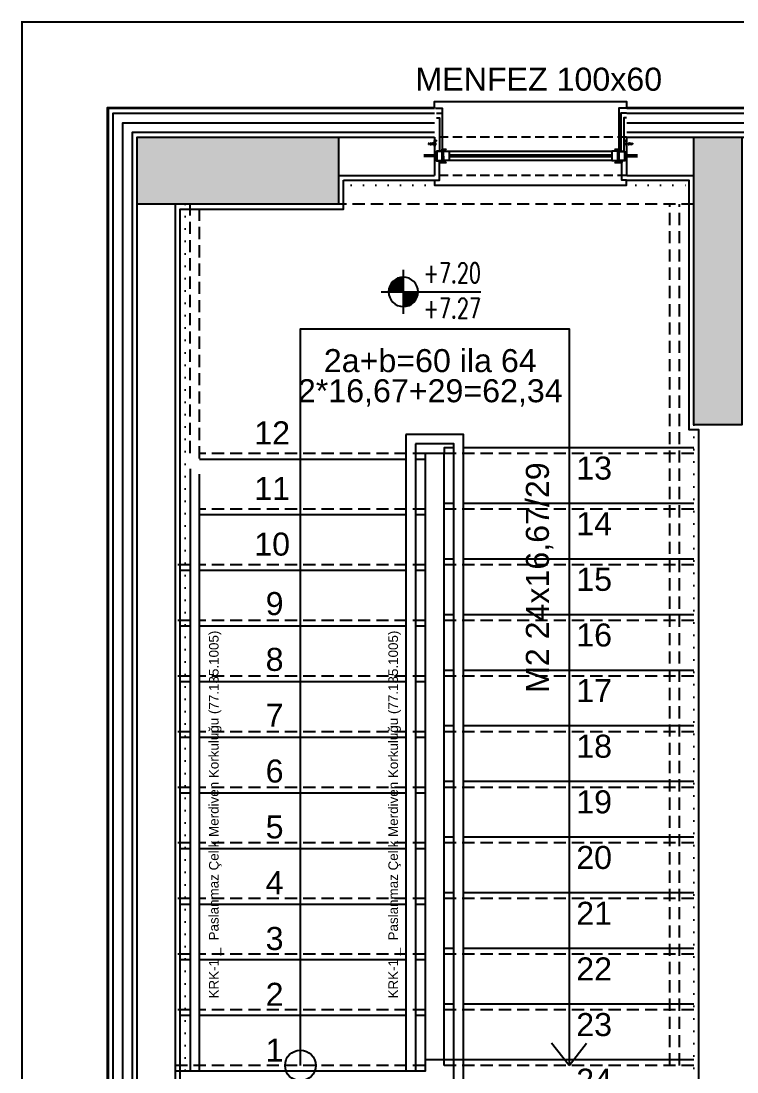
# Model space of a CAD drawing. Header units: inches. Extents: x 21 to 32698, y 13 to 3712.
# Drawn here: x 14981 to 15354, y 2095 to 2643 of the extents above; entities that cross this region are included whole.
import ezdxf
from ezdxf.enums import TextEntityAlignment as Align

# ---------------------------------------------------------------- set-up
doc = ezdxf.new("R2010")
doc.units = ezdxf.units.IN
doc.header["$MEASUREMENT"] = 0
doc.set_wipeout_variables(frame=1)
for name, pattern in [('ACAD_ISO03W100', [30, 12, -18]), ('DOT', [6.35, 0, -6.35]), ('HIDDEN', [9.525, 6.35, -3.175]), ('IMPORT-HIDDEN2', [47.625, 31.75, -15.875])]:
    doc.linetypes.add(name, pattern=pattern)
for name, color, linetype, lineweight in [('Z_MİM_-KM-ALUMINIUM-09', 8, 'Continuous', 25), ('Z_MİM_-KM-BEAM-RAY', 8, 'DOT', 25), ('Z_MİM_-KM-FLOR-HRAL', 8, 'Continuous', 25), ('Z_MİM_-KM-FLOR-LEVL-1', 8, 'Continuous', 25), ('Z_MİM_-KM-GLAZ', 8, 'Continuous', 25), ('Z_MİM_-KM-GLAZ-CURT', 8, 'Continuous', 25), ('Z_MİM_-KM-GLAZ-IDEN', 8, 'Continuous', 25), ('Z_MİM_-KM-IZO-THERMAL', 8, 'Continuous', 25), ('Z_MİM_-KM-IZO-THERMAL-ROCKWOOL', 8, 'BATTING', 25), ('Z_MİM_-KM-PAINT', 8, 'Continuous', 25), ('Z_MİM_-KM-PATTERN-STRC', 8, 'Continuous', 25), ('Z_MİM_-KM-RAY-1', 8, 'IMPORT-HIDDEN2', 25), ('Z_MİM_-KM-ROOF-RAY', 8, 'DOT', 25), ('Z_MİM_-KM-STRC-CONCRETE', 8, 'Continuous', 25), ('Z_MİM_-KM-STRS', 8, 'Continuous', 25), ('Z_MİM_-KM-STRS-ANNO', 8, 'Continuous', 25), ('Z_MİM_-KM-STRS-HID', 8, 'HIDDEN', 25), ('Z_MİM_-KM-STRS-IDEN', 8, 'Continuous', 25), ('Z_MİM_-KM-TEXT', 8, 'Continuous', 25), ('Z_MİM_-KM-WALL', 8, 'Continuous', 25), ('Z_MİM_-KM-WALL-IZO-TERMAL', 8, 'Continuous', 25), ('Z_MİM_-KM-WALL-PLASTER', 8, 'Continuous', 25), ('Z_MİM_1', 8, 'Continuous', 25), ('Z_MİM_Aksesuar', 8, 'Continuous', 25), ('Z_MİM_AUDIT_D_040619093244-1', 8, 'Continuous', 25), ('Z_MİM_CELIK', 8, 'Continuous', 25), ('Z_MİM_MYM_MEMBRAN_', 8, 'HIDDEN', 25), ('Z_MİM_PROFIL', 8, 'Continuous', 25)]:
    doc.layers.add(name, color=color, linetype=linetype, lineweight=lineweight)
doc.layers.add('Z_MİM_-KM-WALL-TERMAL-PATTERN', color=8, linetype='BATTING', lineweight=25, plot=False)
doc.styles.add('Arial', font='arial.ttf', dxfattribs={"height": 100})
doc.styles.add('mahal listesi', font='micross.ttf', dxfattribs={"width": 0.8, "height": 20})
doc.styles.add('STYLE1', font='arial.ttf', dxfattribs={"height": 1})
doc.styles.add('TEXT 1 romans', font='romans.shx', dxfattribs={"width": 0.7})
doc.linetypes.add('BATTING', pattern='A,0.00254,-2.54,[134,ltypeshp.shx,S=2.54,R=0,X=-2.54,Y=0],-5.08,[134,ltypeshp.shx,S=2.54,R=180,X=2.54,Y=0],-2.54', length=10.16254)

# ---------------------------------------------------------------- blocks, each defined once
blk = doc.blocks.new('-KM_Kiriş İzi-2K')
at = {"layer": 'Z_MİM_-KM-BEAM-RAY'}
for p, q in [((-185, 1600), (0, 1600)), ((-185, 1575), (0, 1575)), ((-290, 1565), (-290, 980)), ((-265, 1565), (-265, 980)), ((0, 1450), (0, 1030))]:
    blk.add_line(p, q, dxfattribs=at)
blk = doc.blocks.new('KRK-1')
at = {"layer": 'Z_MİM_-KM-TEXT', "color": 7, "insert": (0, 0), "char_height": 25, "width": 1775.644, "attachment_point": 1, "style": 'mahal listesi'}
blk.add_mtext('\\A1;{\\W1;KRK-1 _  Paslanmaz Çelik Merdiven Korkuluğu (\\A0;77.135.1005\\A1;)}', dxfattribs=at)
blk = doc.blocks.new('KOT-P')
h = blk.add_hatch()
h.set_pattern_fill('ANSI31', color=256, scale=0.2, style=0)
h.set_pattern_definition([(45, (0, 0), (-0.449013, 0.449013), [])])
h.paths.add_polyline_path([(0, 0), (9.6, 0, 0.414214), (0, 9.6)])
h.paths.add_polyline_path([(-9.6, 0, 0.414214), (0, -9.6), (0, 0)])
for p, q in [((0, 14.4), (0, -14.4)), ((-14.4, 0), (50.4, 0))]:
    blk.add_line(p, q)
blk.add_circle((0, 0), 9.6)
at = {"color": 7, "style": 'TEXT 1 romans', "width": 0.7}
for tag, p in [('BKOT', (13.01, 1.49)), ('KKOT', (13.01, -13.67))]:
    blk.add_attdef(tag, p, '', height=12, dxfattribs=at)
blk = doc.blocks.new('-KM_Kolon-2K')
at = {"layer": 'Z_MİM_-KM-PATTERN-STRC'}
for points in [[(-290, 1600), (-185, 1600), (-185, 1565), (-290, 1565)], [(0, 1600), (25, 1600), (25, 1450), (0, 1450)]]:
    blk.add_hatch(color=256, dxfattribs=at).paths.add_polyline_path(points, flags=0)
at = {"layer": 'Z_MİM_-KM-STRC-CONCRETE'}
for points in [[(-290, 1600), (-185, 1600), (-185, 1565), (-290, 1565)], [(0, 1600), (25, 1600), (25, 1450), (0, 1450)]]:
    blk.add_lwpolyline(points, close=True, dxfattribs=at)
blk = doc.blocks.new('-KM-Menfez')
at = {"layer": 'Z_MİM_AUDIT_D_040619093244-1'}
for points in [[(-3.03, -3.18), (-3.11, -3.2)], [(-3.01, -3.62), (-3.11, -3.62)], [(-3.03, -3.88), (-3.11, -3.85)], [(-3, -3.43), (-3.06, -3.62)], [(-2.95, -3.44), (-3.05, -3.43)], [(-3.03, -3.18), (-3.03, -3.33)], [(-3.03, -3.33), (-2.94, -3.33)], [(-3.03, -3.88), (-3.03, -3.72)], [(-3.03, -3.72), (-2.94, -3.72)], [(-2.81, -3.61), (-2.91, -3.61)], [(-2.8, -3.44), (-2.86, -3.61)], [(-2.75, -3.44), (-2.85, -3.44)], [(-2.78, -3.23), (-2.83, -3.31)], [(-2.78, -3.83), (-2.83, -3.74)], [(102.75, -3.44), (102.85, -3.44)], [(102.78, -3.23), (102.83, -3.31)], [(102.78, -3.83), (102.83, -3.74)], [(102.8, -3.44), (102.86, -3.61)], [(102.81, -3.61), (102.91, -3.61)], [(103.03, -3.33), (102.94, -3.33)], [(103.03, -3.72), (102.94, -3.72)], [(102.95, -3.44), (103.05, -3.43)], [(103, -3.43), (103.06, -3.62)], [(103.01, -3.62), (103.11, -3.62)], [(103.03, -3.18), (103.03, -3.33)], [(103.03, -3.18), (103.11, -3.2)], [(103.03, -3.88), (103.03, -3.72)], [(103.03, -3.88), (103.11, -3.85)]]:
    blk.add_lwpolyline(points, dxfattribs=at)
at = {"layer": 'Z_MİM_-KM-GLAZ-IDEN', "color": 7, "linetype": 'Continuous', "ltscale": 2, "style": 'STYLE1'}
blk.add_text('MENFEZ 100x60', height=12, dxfattribs=at).set_placement((54.25, 24.18), align=Align.CENTER)
blk.add_wipeout([(100, -25), (100, 16.5), (0, 16.5), (0, -25)])
h = blk.add_hatch()
h.set_pattern_fill('EARTH', color=256, scale=0.03, angle=-90)
h.set_pattern_definition([(270, (-66259.43566, 147327.28475), (0.1905, -0.1905), [0.1905, -0.1905]), (270, (-66259.36422, 147327.28475), (0.1905, -0.1905), [0.1905, -0.1905]), (270, (-66259.29279, 147327.28475), (0.1905, -0.1905), [0.1905, -0.1905]), (360, (-66259.26897, 147327.26094), (0.1905, 0.1905), [0.1905, -0.1905]), (360, (-66259.26897, 147327.1895), (0.1905, 0.1905), [0.1905, -0.1905]), (360, (-66259.26897, 147327.11806), (0.1905, 0.1905), [0.1905, -0.1905])])
h.paths.add_polyline_path([(4.51, -6.46), (4.51, -6.77), (4, -6.77), (4, -6.37, 0.291534)])
h = blk.add_hatch()
h.set_pattern_fill('EARTH', color=256, scale=0.03, angle=-90)
h.set_pattern_definition([(270, (-66319.43566, 147327.28475), (0.1905, -0.1905), [0.1905, -0.1905]), (270, (-66319.36422, 147327.28475), (0.1905, -0.1905), [0.1905, -0.1905]), (270, (-66319.29279, 147327.28475), (0.1905, -0.1905), [0.1905, -0.1905]), (360, (-66319.26897, 147327.26094), (0.1905, 0.1905), [0.1905, -0.1905]), (360, (-66319.26897, 147327.1895), (0.1905, 0.1905), [0.1905, -0.1905]), (360, (-66319.26897, 147327.11806), (0.1905, 0.1905), [0.1905, -0.1905])])
h.paths.add_polyline_path([(95.49, -6.46), (95.49, -6.77), (96, -6.77), (96, -6.37, -0.291534)])
h = blk.add_hatch()
h.set_pattern_fill('EARTH', color=256, scale=0.03, angle=-90)
h.set_pattern_definition([(270, (-66260.89363, 147327.28475), (0.1905, -0.1905), [0.1905, -0.1905]), (270, (-66260.82219, 147327.28475), (0.1905, -0.1905), [0.1905, -0.1905]), (270, (-66260.75075, 147327.28475), (0.1905, -0.1905), [0.1905, -0.1905]), (360, (-66260.72694, 147327.26094), (0.1905, 0.1905), [0.1905, -0.1905]), (360, (-66260.72694, 147327.1895), (0.1905, 0.1905), [0.1905, -0.1905]), (360, (-66260.72694, 147327.11806), (0.1905, 0.1905), [0.1905, -0.1905])])
h.paths.add_polyline_path([(3.05, -13.24), (3.05, -12.93), (2.54, -12.93), (2.54, -13.33, -0.291534)])
h = blk.add_hatch()
h.set_pattern_fill('EARTH', color=256, scale=0.03, angle=-90)
h.set_pattern_definition([(270, (-66320.89363, 147327.28475), (0.1905, -0.1905), [0.1905, -0.1905]), (270, (-66320.82219, 147327.28475), (0.1905, -0.1905), [0.1905, -0.1905]), (270, (-66320.75075, 147327.28475), (0.1905, -0.1905), [0.1905, -0.1905]), (360, (-66320.72694, 147327.26094), (0.1905, 0.1905), [0.1905, -0.1905]), (360, (-66320.72694, 147327.1895), (0.1905, 0.1905), [0.1905, -0.1905]), (360, (-66320.72694, 147327.11806), (0.1905, 0.1905), [0.1905, -0.1905])])
h.paths.add_polyline_path([(96.95, -13.24), (96.95, -12.93), (97.46, -12.93), (97.46, -13.33, 0.291534)])
at = {"layer": 'Z_MİM_Aksesuar'}
h = blk.add_hatch(dxfattribs=at)
h.set_pattern_fill('ANSI37', color=256, angle=180, style=0)
h.set_pattern_definition([(135, (336.59067, -0.34935), (0.088388348, 0.088388348), []), (45, (336.59067, -0.34935), (0.088388348, -0.088388348), [])])
h.paths.add_polyline_path([(0.87, -1.77), (0, -2.27), (-0.15, -2.27), (-0.15, -1.58)])
h = blk.add_hatch(dxfattribs=at)
h.set_pattern_fill('ANSI37', color=256, angle=180, style=0)
h.set_pattern_definition([(135, (276.59067, -0.34935), (0.08838835, 0.08838835), []), (45, (276.59067, -0.34935), (0.08838835, -0.08838835), [])])
h.paths.add_polyline_path([(99.13, -1.77), (100, -2.27), (100.15, -2.27), (100.15, -1.58)])
at = {"layer": 'Z_MİM_CELIK', "linetype": 'Continuous'}
h = blk.add_hatch(dxfattribs=at)
h.set_pattern_fill('ANSI31', color=256, style=0)
h.set_pattern_definition([(45, (9326.51327, -13494.84769), (-0.08838834765, 0.08838834765), [])])
h.paths.add_polyline_path([(1.15, -7.5), (1.15, -12.2), (3.85, -12.2), (3.85, -7.5)], flags=16)
h.paths.add_polyline_path([(1, -7.35), (1, -12.35), (4, -12.35), (4, -7.35)])
h = blk.add_hatch(dxfattribs=at)
h.set_pattern_fill('ANSI31', color=256, style=0)
h.set_pattern_definition([(45, (9349.53063, -13494.84769), (-0.08838834765, 0.08838834765), [])])
h.paths.add_polyline_path([(98.88, -7.5), (98.88, -12.2), (96.18, -12.2), (96.18, -7.5)], flags=16)
h.paths.add_polyline_path([(99.03, -7.35), (99.03, -12.35), (96.03, -12.35), (96.03, -7.35)])
at = {"layer": 'Z_MİM_PROFIL'}
h = blk.add_hatch(dxfattribs=at)
h.set_pattern_fill('ANSI37', color=256, scale=0.2, style=0)
h.set_pattern_definition([(315, (2686.23092, 9681.967574), (-0.01767766953, -0.01767766953), []), (225, (2686.23092, 9681.967574), (-0.01767766953, 0.01767766953), [])])
h.paths.add_polyline_path([(0, -2.27), (0.87, -1.77), (0.92, -1.86), (0.1, -2.33), (0.1, -4.72), (0, -4.72)])
h = blk.add_hatch(dxfattribs=at)
h.set_pattern_fill('ANSI37', color=256, scale=0.2, style=0)
h.set_pattern_definition([(315, (2626.23092, 9681.967574), (-0.01767766953, -0.01767766953), []), (225, (2626.23092, 9681.967574), (-0.01767766953, 0.01767766953), [])])
h.paths.add_polyline_path([(100, -2.27), (99.13, -1.77), (99.08, -1.86), (99.9, -2.33), (99.9, -4.72), (100, -4.72)])
for points in [[(6.06, -13.18), (6.06, -13.3), (3.06, -13.3), (3.06, -12.9), (3.18, -12.9), (3.18, -13.18), (4.5, -13.18), (4.5, -9.92), (4.62, -9.92), (4.62, -13.18)], [(6.06, -6.52), (6.06, -6.4), (4.51, -6.4), (4.51, -6.8), (4.63, -6.8), (4.63, -6.52), (4.5, -6.52), (4.5, -9.78), (4.62, -9.78), (4.62, -6.52)], [(93.94, -6.52), (93.94, -6.4), (95.49, -6.4), (95.49, -6.8), (95.37, -6.8), (95.37, -6.52), (95.5, -6.52), (95.5, -9.78), (95.38, -9.78), (95.38, -6.52)], [(93.94, -13.18), (93.94, -13.3), (96.94, -13.3), (96.94, -12.9), (96.82, -12.9), (96.82, -13.18), (95.5, -13.18), (95.5, -9.92), (95.38, -9.92), (95.38, -13.18)]]:
    blk.add_hatch(color=256, dxfattribs=at).paths.add_polyline_path(points)
for points in [[(100, 0), (100, -20)], [(4.51, -6.77), (4, -6.77)], [(4.51, -6.46), (4.51, -6.77)], [(95.49, -6.46), (95.49, -6.77)], [(95.49, -6.77), (96, -6.77)], [(3.05, -12.93), (2.54, -12.93)], [(3.05, -13.24), (3.05, -12.93)], [(96.95, -12.93), (97.46, -12.93)], [(96.95, -13.24), (96.95, -12.93)]]:
    blk.add_lwpolyline(points)
for points in [[(4.51, -6.77), (4, -6.77), (4, -6.37, 0.291534), (4.51, -6.46, 0.291534)], [(95.49, -6.77), (96, -6.77), (96, -6.37, -0.291534), (95.49, -6.46, -0.291534)], [(3.05, -12.93), (2.54, -12.93), (2.54, -13.33, -0.291534), (3.05, -13.24, -0.291534)], [(96.95, -12.93), (97.46, -12.93), (97.46, -13.33, 0.291534), (96.95, -13.24, 0.291534)]]:
    blk.add_lwpolyline(points, format="xyb")
for centre, start, end in [((4.33, -6.02), 226.361, 291.8318), ((95.67, -6.02), 248.1682, 313.639), ((2.87, -13.68), 68.1682, 133.639), ((97.13, -13.68), 46.361, 111.8318)]:
    blk.add_arc(centre, 0.482, start, end)
at = {"layer": 'Z_MİM_-KM-ALUMINIUM-09'}
for p, q in [((7.63, -7.28), (92.37, -7.28)), ((7.63, -9.28), (92.37, -9.28)), ((92.37, -10.28), (7.63, -10.28)), ((92.37, -12.28), (7.63, -12.28))]:
    blk.add_line(p, q, dxfattribs=at)
for points in [[(4.63, -7.28), (7.63, -7.28), (7.63, -12.28), (4.63, -12.28)], [(95.37, -7.28), (92.37, -7.28), (92.37, -12.28), (95.37, -12.28)]]:
    blk.add_lwpolyline(points, close=True, dxfattribs=at)
at = {"layer": 'Z_MİM_-KM-GLAZ-CURT'}
for points in [[(0, 15), (0, 18.5), (100, 18.5), (100, 15)], [(0, -22.5), (0, -25), (100, -25), (100, -22.5)]]:
    blk.add_lwpolyline(points, dxfattribs=at)
at = {"layer": 'Z_MİM_-KM-RAY-1', "ltscale": 0.15}
for p, q in [((100, 0), (0, 0)), ((100, -20), (0, -20))]:
    blk.add_line(p, q, dxfattribs=at)
at = {"layer": 'Z_MİM_-KM-WALL'}
blk.add_line((100, 0), (100, -20), dxfattribs=at)
blk.add_lwpolyline([(0, 0), (0, -20)], dxfattribs=at)
at = {"layer": 'Z_MİM_-KM-WALL-IZO-TERMAL', "ltscale": 1.5}
for points in [[(1, 12.5), (4, 12.5), (4, -7.5)], [(100, 12.5), (97, 12.5), (97, -7.5)]]:
    blk.add_lwpolyline(points, dxfattribs=at)
at = {"layer": 'Z_MİM_-KM-WALL-PLASTER', "ltscale": 1.5}
for points in [[(0.5, 15), (4, 15), (4, -8.63)], [(100, 15), (96, 15), (96, -7.3)], [(0, -22.5), (2.54, -22.5), (2.54, -12.35)], [(100, -22.5), (97.46, -22.5), (97.46, -12.35)]]:
    blk.add_lwpolyline(points, dxfattribs=at)
at = {"layer": 'Z_MİM_-KM-WALL-TERMAL-PATTERN', "ltscale": 0.16}
for points in [[(1, 10), (2.5, 10), (2.5, -7.3)], [(100, 10), (98.5, 10), (98.5, -7.3)]]:
    blk.add_lwpolyline(points, dxfattribs=at)
at = {"layer": 'Z_MİM_1'}
blk.add_line((4.05, -12.17), (4.18, -12.17), dxfattribs=at)
at = {"layer": 'Z_MİM_Aksesuar'}
for p, q in [((0.87, -1.77), (-0.15, -1.58)), ((99.13, -1.77), (100.15, -1.58))]:
    blk.add_line(p, q, dxfattribs=at)
at = {"layer": 'Z_MİM_AUDIT_D_040619093244-1'}
for p, q in [((0.58, -3.03), (0.23, -3.03)), ((0.58, -3.28), (0.23, -3.28)), ((0.58, -3.78), (0.23, -3.78)), ((0.58, -4.03), (0.23, -4.03)), ((0.63, -3.9), (0.63, -3.15)), ((99.37, -3.9), (99.37, -3.15)), ((99.42, -3.03), (99.77, -3.03)), ((99.42, -3.28), (99.77, -3.28)), ((99.42, -3.78), (99.77, -3.78)), ((99.42, -4.03), (99.77, -4.03))]:
    blk.add_line(p, q, dxfattribs=at)
for points in [[(-2.63, -3.18), (-2.71, -3.2)], [(-2.61, -3.6), (-2.71, -3.61)], [(-2.63, -3.88), (-2.71, -3.85)], [(-2.61, -3.45), (-2.66, -3.6)], [(-2.56, -3.45), (-2.66, -3.45)], [(-2.63, -3.18), (-2.63, -3.34)], [(-2.63, -3.34), (-2.54, -3.35)], [(-2.63, -3.71), (-2.54, -3.7)], [(-2.63, -3.88), (-2.63, -3.71)], [(-2.4, -3.59), (-2.51, -3.6)], [(-2.36, -3.46), (-2.46, -3.45)], [(-2.41, -3.46), (-2.46, -3.6)], [(-2.43, -3.31), (-2.38, -3.23)], [(-2.43, -3.74), (-2.38, -3.83)], [(-2.31, -3.2), (-2.23, -3.18), (-2.23, -3.36), (-2.15, -3.36)], [(-2.31, -3.85), (-2.23, -3.88), (-2.23, -3.69), (-2.15, -3.69)], [(-2.2, -3.59), (-2.3, -3.59)], [(-2.16, -3.46), (-2.26, -3.46)], [(-2.21, -3.46), (-2.25, -3.59)], [(-2, -3.58), (-2.1, -3.58)], [(-1.96, -3.47), (-2.06, -3.47)], [(-2.01, -3.47), (-2.05, -3.58)], [(-1.98, -3.23), (-2.03, -3.31)], [(-1.98, -3.83), (-2.03, -3.74)], [(-1.83, -3.18), (-1.91, -3.2)], [(-1.91, -3.85), (-1.83, -3.88), (-1.83, -3.67), (-1.75, -3.67)], [(-1.8, -3.57), (-1.9, -3.58)], [(-1.77, -3.48), (-1.86, -3.48)], [(-1.82, -3.48), (-1.85, -3.57)], [(-1.83, -3.18), (-1.83, -3.38)], [(-1.83, -3.38), (-1.75, -3.38)], [(-1.59, -3.56), (-1.7, -3.57)], [(-1.57, -3.49), (-1.67, -3.48)], [(-1.62, -3.48), (-1.65, -3.57)], [(-1.58, -3.23), (-1.63, -3.31)], [(-1.58, -3.83), (-1.63, -3.74)], [(-1.51, -3.2), (-1.43, -3.18), (-1.43, -3.39), (-1.36, -3.4)], [(-1.51, -3.85), (-1.43, -3.88), (-1.43, -3.66), (-1.36, -3.65)], [(-1.39, -3.56), (-1.49, -3.56)], [(-1.37, -3.49), (-1.47, -3.49)], [(-1.42, -3.49), (-1.44, -3.56)], [(-1.28, -3.4), (-1.23, -3.28)], [(-1.28, -3.65), (-1.23, -3.78)], [(-1.08, -3.5), (-1.23, -3.5)], [(-1.08, -3.55), (-1.23, -3.55)], [(-0.98, -3.18), (-1.16, -3.25)], [(-0.98, -3.88), (-1.16, -3.8)], [(-0.83, -3.18), (-0.98, -3.18)], [(-0.83, -3.28), (-0.98, -3.28)], [(-0.83, -3.5), (-0.98, -3.5)], [(-0.83, -3.55), (-0.98, -3.55)], [(-0.83, -3.78), (-0.98, -3.78)], [(-0.83, -3.88), (-0.98, -3.88)], [(-0.58, -3.18), (-0.73, -3.18)], [(-0.58, -3.28), (-0.73, -3.28)], [(-0.58, -3.5), (-0.73, -3.5)], [(-0.58, -3.55), (-0.73, -3.55)], [(-0.58, -3.78), (-0.73, -3.78)], [(-0.58, -3.88), (-0.73, -3.88)], [(-0.33, -3.18), (-0.48, -3.18)], [(-0.33, -3.28), (-0.48, -3.28)], [(-0.33, -3.78), (-0.48, -3.78)], [(-0.33, -3.88), (-0.48, -3.88)], [(-0.08, -3.18), (-0.23, -3.18)], [(-0.08, -3.28), (-0.23, -3.28)], [(-0.08, -3.78), (-0.23, -3.78)], [(-0.08, -3.88), (-0.23, -3.88)], [(-0.04, -3.18), (-0.19, -3.18)], [(-0.04, -3.28), (-0.19, -3.28)], [(-0.04, -3.78), (-0.19, -3.78)], [(-0.04, -3.88), (-0.19, -3.88)], [(-0.01, -3.18), (-0.16, -3.18)], [(-0.01, -3.28), (-0.16, -3.28)], [(-0.01, -3.78), (-0.16, -3.78)], [(-0.01, -3.88), (-0.16, -3.88)], [(0.13, -2.93), (0.23, -2.93), (0.23, -4.13), (0.13, -4.13)], [(99.87, -2.93), (99.77, -2.93), (99.77, -4.13), (99.87, -4.13)], [(100.01, -3.18), (100.16, -3.18)], [(100.01, -3.28), (100.16, -3.28)], [(100.01, -3.78), (100.16, -3.78)], [(100.01, -3.88), (100.16, -3.88)], [(100.04, -3.18), (100.19, -3.18)], [(100.04, -3.28), (100.19, -3.28)], [(100.04, -3.78), (100.19, -3.78)], [(100.04, -3.88), (100.19, -3.88)], [(100.08, -3.18), (100.23, -3.18)], [(100.08, -3.28), (100.23, -3.28)], [(100.08, -3.78), (100.23, -3.78)], [(100.08, -3.88), (100.23, -3.88)], [(100.33, -3.18), (100.48, -3.18)], [(100.33, -3.28), (100.48, -3.28)], [(100.33, -3.78), (100.48, -3.78)], [(100.33, -3.88), (100.48, -3.88)], [(100.58, -3.18), (100.73, -3.18)], [(100.58, -3.28), (100.73, -3.28)], [(100.58, -3.5), (100.73, -3.5)], [(100.58, -3.55), (100.73, -3.55)], [(100.58, -3.78), (100.73, -3.78)], [(100.58, -3.88), (100.73, -3.88)], [(100.83, -3.18), (100.98, -3.18)], [(100.83, -3.28), (100.98, -3.28)], [(100.83, -3.5), (100.98, -3.5)], [(100.83, -3.55), (100.98, -3.55)], [(100.83, -3.78), (100.98, -3.78)], [(100.83, -3.88), (100.98, -3.88)], [(100.98, -3.18), (101.16, -3.25)], [(100.98, -3.88), (101.16, -3.8)], [(101.08, -3.5), (101.23, -3.5)], [(101.08, -3.55), (101.23, -3.55)], [(101.28, -3.4), (101.23, -3.28)], [(101.28, -3.65), (101.23, -3.78)], [(101.51, -3.2), (101.43, -3.18), (101.43, -3.39), (101.36, -3.4)], [(101.51, -3.85), (101.43, -3.88), (101.43, -3.66), (101.36, -3.65)], [(101.37, -3.49), (101.47, -3.49)], [(101.39, -3.56), (101.49, -3.56)], [(101.42, -3.49), (101.44, -3.56)], [(101.57, -3.49), (101.67, -3.48)], [(101.58, -3.23), (101.63, -3.31)], [(101.58, -3.83), (101.63, -3.74)], [(101.59, -3.56), (101.7, -3.57)], [(101.62, -3.48), (101.65, -3.57)], [(101.83, -3.38), (101.75, -3.38)], [(101.91, -3.85), (101.83, -3.88), (101.83, -3.67), (101.75, -3.67)], [(101.77, -3.48), (101.86, -3.48)], [(101.8, -3.57), (101.9, -3.58)], [(101.82, -3.48), (101.85, -3.57)], [(101.83, -3.18), (101.91, -3.2)], [(101.83, -3.18), (101.83, -3.38)], [(101.96, -3.47), (102.06, -3.47)], [(101.98, -3.23), (102.03, -3.31)], [(101.98, -3.83), (102.03, -3.74)], [(102, -3.58), (102.1, -3.58)], [(102.01, -3.47), (102.05, -3.58)], [(102.31, -3.2), (102.23, -3.18), (102.23, -3.36), (102.15, -3.36)], [(102.31, -3.85), (102.23, -3.88), (102.23, -3.69), (102.15, -3.69)], [(102.16, -3.46), (102.26, -3.46)], [(102.2, -3.59), (102.3, -3.59)], [(102.21, -3.46), (102.25, -3.59)], [(102.36, -3.46), (102.46, -3.45)], [(102.43, -3.31), (102.38, -3.23)], [(102.43, -3.74), (102.38, -3.83)], [(102.4, -3.59), (102.51, -3.6)], [(102.41, -3.46), (102.46, -3.6)], [(102.63, -3.34), (102.54, -3.35)], [(102.63, -3.71), (102.54, -3.7)], [(102.56, -3.45), (102.66, -3.45)], [(102.61, -3.45), (102.66, -3.6)], [(102.61, -3.6), (102.71, -3.61)], [(102.63, -3.18), (102.71, -3.2)], [(102.63, -3.18), (102.63, -3.34)], [(102.63, -3.88), (102.63, -3.71)], [(102.63, -3.88), (102.71, -3.85)]]:
    blk.add_lwpolyline(points, dxfattribs=at)
for points in [[(0, -2.27), (0.87, -1.77), (0.92, -1.86), (0.1, -2.33), (0.1, -4.72), (0, -4.72)], [(100, -2.27), (99.13, -1.77), (99.08, -1.86), (99.9, -2.33), (99.9, -4.72), (100, -4.72)]]:
    blk.add_lwpolyline(points, close=True, dxfattribs=at)
for centre, radius, start, end in [((0.45, -3.15), 0.181, 316.3972, 43.6028), ((-0.02, -3.53), 0.65, 337.3801, 22.6199), ((0.45, -3.9), 0.181, 316.3972, 43.6028), ((99.55, -3.15), 0.181, 136.3972, 223.6028), ((100.02, -3.53), 0.65, 157.3801, 202.6199), ((99.55, -3.9), 0.181, 136.3972, 223.6028)]:
    blk.add_arc(centre, radius, start, end, dxfattribs=at)
at = {"layer": 'Z_MİM_CELIK'}
for p, q in [((1, -9.45), (-5.7, -9.45)), ((1, -9.65), (-5.7, -9.65)), ((1, -9.85), (-5.7, -9.85)), ((1, -10.05), (-5.7, -10.05)), ((105.73, -9.45), (99.03, -9.45)), ((105.73, -9.65), (99.03, -9.65)), ((105.73, -9.85), (99.03, -9.85)), ((105.73, -10.05), (99.03, -10.05)), ((105.73, -10.25), (99.03, -10.25))]:
    blk.add_line(p, q, dxfattribs=at)
at = {"layer": 'Z_MİM_CELIK', "linetype": 'Continuous'}
for points in [[(1, -7.35), (1, -12.35), (4, -12.35), (4, -7.35), (1, -7.35)], [(99.03, -7.35), (99.03, -12.35), (96.03, -12.35), (96.03, -7.35), (99.03, -7.35)]]:
    blk.add_lwpolyline(points, dxfattribs=at)
for points in [[(1.15, -7.5), (1.15, -12.2), (3.85, -12.2), (3.85, -7.5)], [(98.88, -7.5), (98.88, -12.2), (96.18, -12.2), (96.18, -7.5)]]:
    blk.add_lwpolyline(points, close=True, dxfattribs=at)
at = {"layer": 'Z_MİM_MYM_MEMBRAN_', "ltscale": 20, "const_width": 0.08}
for points in [[(4.08, -12.35), (4.06, -7.3), (4.06, -7.3), (0, -7.3), (0, 0), (0, 0)], [(95.97, -12.35), (95.99, -7.3), (96.39, -7.3), (100, -7.3), (100, 0), (100, 0)]]:
    blk.add_lwpolyline(points, dxfattribs=at)
at = {"layer": 'Z_MİM_PROFIL'}
for points in [[(6.06, -13.18), (6.06, -13.3), (3.06, -13.3), (3.06, -12.9), (3.18, -12.9), (3.18, -13.18), (4.5, -13.18), (4.5, -9.92), (4.62, -9.92), (4.62, -13.18)], [(6.06, -6.52), (6.06, -6.4), (4.51, -6.4), (4.51, -6.8), (4.63, -6.8), (4.63, -6.52), (4.5, -6.52), (4.5, -9.78), (4.62, -9.78), (4.62, -6.52)], [(93.94, -6.52), (93.94, -6.4), (95.49, -6.4), (95.49, -6.8), (95.37, -6.8), (95.37, -6.52), (95.5, -6.52), (95.5, -9.78), (95.38, -9.78), (95.38, -6.52)], [(93.94, -13.18), (93.94, -13.3), (96.94, -13.3), (96.94, -12.9), (96.82, -12.9), (96.82, -13.18), (95.5, -13.18), (95.5, -9.92), (95.38, -9.92), (95.38, -13.18)]]:
    blk.add_lwpolyline(points, close=True, dxfattribs=at)

msp = doc.modelspace()

# ---------------------------------------------------------------- linework, layer by layer
at = {"layer": 'Z_MİM_-KM-FLOR-HRAL'}
for points in [[(15061.76, 2085.1), (15211.76, 2085.08), (15211.76, 2095.08), (15211.76, 2427.08), (15181.76, 2427.08)], [(15061.76, 2090.1), (15206.75, 2090.08), (15206.75, 2095.08), (15206.76, 2422.08), (15186.76, 2422.08)], [(15181.76, 2427.08), (15181.76, 2095.08)], [(15186.76, 2422.08), (15186.76, 2095.08)], [(15069.26, 2409.05), (15069.26, 2095.08)], [(15074.26, 2095.08), (15074.26, 2406.34)]]:
    msp.add_lwpolyline(points, dxfattribs=at)
at = {"layer": 'Z_MİM_-KM-IZO-THERMAL'}
msp.add_lwpolyline([(18844.21, 969.58), (17329.21, 969.58), (17329.21, 999.58), (16654.21, 999.58), (16654.21, 969.58), (15319.21, 969.58), (15319.21, 1624.58), (15029.21, 1624.58), (15029.21, 2594.58), (18844.21, 2594.58)], close=True, dxfattribs=at)
at = {"layer": 'Z_MİM_-KM-IZO-THERMAL-ROCKWOOL', "ltscale": 0.45}
msp.add_lwpolyline([(18839.21, 974.58), (17334.21, 974.58), (17334.21, 1004.58), (16649.21, 1004.58), (16649.21, 974.58), (15324.21, 974.58), (15324.21, 1629.58), (15034.21, 1629.58), (15034.21, 2589.58), (18839.21, 2589.58)], close=True, dxfattribs=at)
at = {"layer": 'Z_MİM_-KM-PAINT'}
msp.add_lwpolyline([(18847.21, 966.58), (17326.21, 966.58), (17326.21, 996.58), (16657.21, 996.58), (16657.21, 966.58), (15316.21, 966.58), (15316.21, 1621.58), (15026.21, 1621.58), (15026.21, 2597.58), (18847.21, 2597.58)], close=True, dxfattribs=at)
at = {"layer": 'Z_MİM_-KM-ROOF-RAY', "linetype": 'ACAD_ISO03W100', "const_width": 1}
msp.add_lwpolyline([(18891.71, 922.08), (15271.71, 922.08), (15271.71, 1577.08), (14981.71, 1577.08), (14981.71, 2642.08), (18891.71, 2642.08)], close=True, dxfattribs=at)
at = {"layer": 'Z_MİM_-KM-STRS'}
for p, q in [((15181.76, 2414.08), (15074.26, 2414.08)), ((15191.76, 2414.08), (15186.76, 2414.08)), ((15181.76, 2385.08), (15074.26, 2385.08)), ((15191.76, 2385.08), (15186.76, 2385.08))]:
    msp.add_line(p, q, dxfattribs=at)
for points in [[(15201.75, 2101.08), (15201.76, 2417.08), (15191.76, 2417.08), (15191.76, 2095.08), (15061.76, 2095.08)], [(15206.76, 2420.08), (15201.76, 2420.08), (15201.76, 2417.08)], [(15331.76, 2420.08), (15211.76, 2420.08)], [(15206.76, 2391.08), (15201.76, 2391.08)], [(15331.76, 2391.08), (15211.76, 2391.08)], [(15206.76, 2362.08), (15201.76, 2362.08)], [(15331.76, 2362.08), (15211.76, 2362.08)], [(15069.26, 2356.08), (15064.26, 2356.08)], [(15181.76, 2356.08), (15074.26, 2356.08)], [(15191.76, 2356.08), (15186.76, 2356.08)], [(15206.76, 2333.08), (15201.76, 2333.08)], [(15331.76, 2333.08), (15211.76, 2333.08)], [(15069.26, 2327.08), (15064.26, 2327.08)], [(15181.76, 2327.08), (15074.26, 2327.08)], [(15191.76, 2327.08), (15186.76, 2327.08)], [(15206.76, 2304.08), (15201.76, 2304.08)], [(15331.76, 2304.08), (15211.76, 2304.08)], [(15069.26, 2298.08), (15064.26, 2298.08)], [(15181.76, 2298.08), (15074.26, 2298.08)], [(15191.76, 2298.08), (15186.76, 2298.08)], [(15206.75, 2275.08), (15201.75, 2275.08)], [(15331.76, 2275.08), (15211.76, 2275.08)], [(15069.26, 2269.08), (15064.26, 2269.08)], [(15181.76, 2269.08), (15074.26, 2269.08)], [(15191.76, 2269.08), (15186.76, 2269.08)], [(15206.75, 2246.08), (15201.75, 2246.08)], [(15331.76, 2246.08), (15211.76, 2246.08)], [(15069.26, 2240.08), (15064.26, 2240.08)], [(15181.76, 2240.08), (15074.26, 2240.08)], [(15191.76, 2240.08), (15186.76, 2240.08)], [(15206.75, 2217.08), (15201.75, 2217.08)], [(15331.76, 2217.08), (15211.76, 2217.08)], [(15069.26, 2211.08), (15064.26, 2211.08)], [(15181.76, 2211.08), (15074.26, 2211.08)], [(15191.76, 2211.08), (15186.76, 2211.08)], [(15206.75, 2188.08), (15201.75, 2188.08)], [(15331.76, 2188.08), (15211.76, 2188.08)], [(15069.26, 2182.08), (15064.26, 2182.08)], [(15181.76, 2182.08), (15074.26, 2182.08)], [(15191.76, 2182.08), (15186.76, 2182.08)], [(15206.75, 2159.08), (15201.75, 2159.08)], [(15331.76, 2159.08), (15211.76, 2159.08)], [(15069.26, 2153.08), (15064.26, 2153.08)], [(15181.76, 2153.08), (15074.26, 2153.08)], [(15191.76, 2153.08), (15186.76, 2153.08)], [(15206.75, 2130.08), (15201.75, 2130.08)], [(15331.76, 2130.08), (15211.76, 2130.08)], [(15069.26, 2124.08), (15064.26, 2124.08)], [(15181.76, 2124.08), (15074.26, 2124.08)], [(15191.76, 2124.08), (15186.76, 2124.08)], [(15331.76, 2101.08), (15191.76, 2101.08)]]:
    msp.add_lwpolyline(points, dxfattribs=at)
at = {"layer": 'Z_MİM_-KM-STRS-ANNO'}
for points in [[(15126.76, 2098.08), (15126.76, 2482.08), (15266.76, 2482.08), (15266.76, 2098.08)], [(15266.76, 2098.08), (15257.61, 2109.78)], [(15266.76, 2098.08), (15275.91, 2109.78)]]:
    msp.add_lwpolyline(points, dxfattribs=at)
msp.add_circle((15126.76, 2098.08), 8, dxfattribs=at)
at = {"layer": 'Z_MİM_-KM-STRS-HID'}
for p, q in [((15069.26, 2417.29), (15069.26, 2547.08)), ((15074.26, 2414.58), (15074.25, 2547.08)), ((15319.26, 2098.08), (15319.26, 2547.08)), ((15324.27, 2098.08), (15324.26, 2547.08)), ((15191.76, 2417.08), (15074.26, 2417.08)), ((15191.76, 2388.08), (15074.26, 2388.08)), ((15069.26, 2359.08), (15061.76, 2359.08)), ((15191.76, 2359.08), (15074.26, 2359.08)), ((15191.76, 2359.08), (15186.76, 2359.08)), ((15069.26, 2330.08), (15061.76, 2330.08)), ((15191.76, 2330.08), (15074.26, 2330.08)), ((15069.26, 2301.08), (15061.76, 2301.08)), ((15191.76, 2301.08), (15074.26, 2301.08)), ((15069.26, 2272.08), (15061.76, 2272.08)), ((15191.76, 2272.08), (15074.26, 2272.08)), ((15069.26, 2243.08), (15061.76, 2243.08)), ((15191.76, 2243.08), (15074.26, 2243.08)), ((15069.26, 2214.08), (15061.76, 2214.08)), ((15191.76, 2214.08), (15074.26, 2214.08)), ((15069.26, 2185.08), (15061.76, 2185.08)), ((15191.76, 2185.08), (15074.26, 2185.08)), ((15069.26, 2156.08), (15061.76, 2156.08)), ((15191.76, 2156.08), (15074.26, 2156.08)), ((15069.26, 2127.08), (15061.76, 2127.08)), ((15191.76, 2127.08), (15074.26, 2127.08))]:
    msp.add_line(p, q, dxfattribs=at)
for points in [[(15331.76, 2547.08), (15069.26, 2547.08)], [(15206.76, 2417.08), (15201.76, 2417.08)], [(15206.76, 2417.08), (15201.76, 2417.08)], [(15331.76, 2417.08), (15201.76, 2417.08)], [(15331.76, 2388.08), (15201.76, 2388.08)], [(15331.76, 2359.08), (15201.76, 2359.08)], [(15331.76, 2330.08), (15201.76, 2330.08)], [(15331.76, 2301.08), (15201.76, 2301.08)], [(15331.76, 2272.08), (15201.75, 2272.08)], [(15331.76, 2243.08), (15201.75, 2243.08)], [(15331.76, 2214.08), (15201.75, 2214.08)], [(15331.76, 2185.08), (15201.75, 2185.08)], [(15331.76, 2156.08), (15201.75, 2156.08)], [(15331.76, 2127.08), (15201.75, 2127.08)], [(15331.76, 2098.08), (15201.75, 2098.08), (15201.75, 2101.08)], [(15191.76, 2098.08), (15061.76, 2098.08)]]:
    msp.add_lwpolyline(points, dxfattribs=at)
at = {"layer": 'Z_MİM_-KM-WALL'}
msp.add_lwpolyline([(18831.71, 982.08), (17341.71, 982.08), (17341.71, 1012.08), (16641.71, 1012.08), (16641.71, 982.08), (15331.71, 982.08), (15331.71, 1637.08), (15041.71, 1637.08), (15041.71, 2582.08), (18831.71, 2582.08)], close=True, dxfattribs=at)
for points in [[(15146.71, 2562.08), (15331.71, 2562.08)], [(15061.71, 1962.08), (15061.71, 2547.08)]]:
    msp.add_lwpolyline(points, dxfattribs=at)
at = {"layer": 'Z_MİM_-KM-WALL-PLASTER'}
for points in [[(18846.71, 967.08), (17326.71, 967.08), (17326.71, 997.08), (16656.71, 997.08), (16656.71, 967.08), (15316.71, 967.08), (15316.71, 1622.08), (15026.71, 1622.08), (15026.71, 2597.08), (18846.71, 2597.08)], [(18834.21, 979.58), (17339.21, 979.58), (17339.21, 1009.58), (16644.21, 1009.58), (16644.21, 979.58), (15329.21, 979.58), (15329.21, 1634.58), (15039.21, 1634.58), (15039.21, 2584.58), (18834.21, 2584.58)], [(15149.21, 2559.58), (15329.21, 2559.58), (15329.21, 2429.58), (15334.21, 2429.58), (15334.21, 2014.58), (15329.21, 2014.58), (15329.21, 1879.58), (15074.22, 1879.58), (15074.22, 1964.58), (15064.21, 1964.58), (15064.21, 2544.58), (15149.21, 2544.58)]]:
    msp.add_lwpolyline(points, close=True, dxfattribs=at)

# ---------------------------------------------------------------- block references
at = {"layer": 'Z_MİM_-KM-BEAM-RAY'}
msp.add_blockref('-KM_Kiriş İzi-2K', (15331.71, 982.08), dxfattribs=at)
at = {"layer": 'Z_MİM_-KM-FLOR-LEVL-1'}
ref = msp.add_blockref('KOT-P', (15180.41, 2501.37), dxfattribs=dict(at, xscale=-0.8, yscale=0.8, zscale=0.8, rotation=180))
ref.add_attrib('KKOT', '+7.27', (15190.82, 2487.69), dxfattribs={"color": 7, "height": 10.417, "style": 'TEXT 1 romans', "width": 0.7})
ref.add_attrib('BKOT', '+7.20', (15190.82, 2506.07), dxfattribs={"color": 7, "height": 10.417, "style": 'TEXT 1 romans', "width": 0.7})
at = {"layer": 'Z_MİM_-KM-STRC-CONCRETE'}
msp.add_blockref('-KM_Kolon-2K', (15331.71, 982.08), dxfattribs=at)
at = {"layer": 'Z_MİM_-KM-TEXT', "xscale": 0.2000000000000008, "yscale": 0.2000000000000008, "zscale": 0.2000000000000008, "rotation": 90}
for p in [(15079.15, 2133), (15172.62, 2133)]:
    msp.add_blockref('KRK-1', p, dxfattribs=at)

# ---------------------------------------------------------------- texts
at = {"layer": 'Z_MİM_-KM-STRS-IDEN', "color": 7, "style": 'Arial'}
for s, p in [('12', (15102.73, 2421.89)), ('13', (15270.49, 2403.52)), ('11', (15102.73, 2392.89)), ('14', (15270.49, 2374.52)), ('10', (15102.73, 2363.89)), ('15', (15270.49, 2345.52)), ('9', (15108.67, 2332.89)), ('16', (15270.49, 2316.52)), ('8', (15108.67, 2303.79)), ('17', (15270.49, 2287.52)), ('7', (15108.67, 2274.69)), ('18', (15270.49, 2258.52)), ('6', (15108.67, 2245.59)), ('19', (15270.49, 2229.52)), ('5', (15108.67, 2216.49)), ('20', (15270.49, 2200.52)), ('4', (15108.67, 2187.39)), ('21', (15270.49, 2171.42)), ('3', (15108.67, 2158.29)), ('22', (15270.49, 2142.42)), ('2', (15108.67, 2129.19)), ('23', (15270.49, 2113.42)), ('1', (15108.67, 2100.09)), ('24', (15270.49, 2084.42))]:
    msp.add_text(s, height=12, dxfattribs=at).set_placement(p)
msp.add_text('M2 24x16,67/29', height=12, rotation=90, dxfattribs=at).set_placement((15250.25, 2352.4), align=Align.MIDDLE_CENTER)
at = {"layer": 'Z_MİM_-KM-TEXT', "color": 7, "style": 'Arial'}
for s, p in [('2a+b=60 ila 64', (15194.44, 2465.55)), ('2*16,67+29=62,34', (15194.44, 2449.84))]:
    msp.add_text(s, height=12, dxfattribs=at).set_placement(p, align=Align.MIDDLE_CENTER)

# ---------------------------------------------------------------- next in the draw order: block references
at = {"layer": 'Z_MİM_-KM-GLAZ', "ltscale": 1.5}
msp.add_blockref('-KM-Menfez', (15196.71, 2582.08), dxfattribs=at)

doc.saveas('drawing.dxf')
